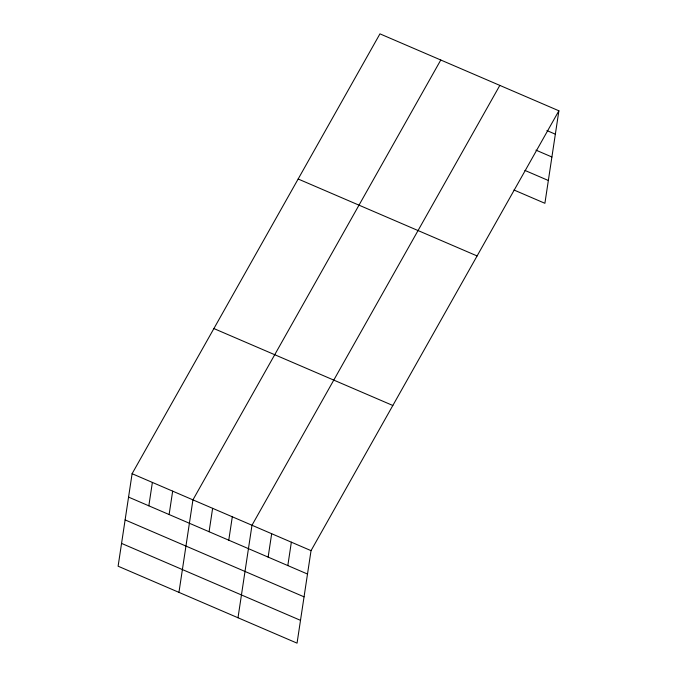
<?xml version="1.0" encoding="UTF-8"?>
<svg xmlns="http://www.w3.org/2000/svg" width="677" height="677" viewBox="0 0 677 677"><rect width="100%" height="100%" fill="white"/><g stroke="black" fill="none" stroke-linecap="round" stroke-linejoin="round"><path stroke-width="1.02" d="M132.1 473.705L118.111 566.209L297.051 643.15L311.039 550.646L558.889 110.791L379.949 33.85L132.1 473.705L311.039 550.646M148.838 505.821L152.376 482.422M169.123 514.545L172.66 491.147M178.948 592.375L192.937 499.863L440.786 60.008M209.083 531.724L212.62 508.325M228.767 540.187L232.304 516.788M237.999 617.762L251.988 525.25L499.838 85.395M268.134 557.112L271.672 533.713M287.818 565.574L291.355 542.175M558.889 110.791L544.9 203.295L513.97 190M546.914 130.559L555.352 134.19M535.972 150.142L551.907 156.996M524.92 170.418L548.353 180.488M298.159 178.999L477.099 255.94M213.89 328.557L392.829 405.489M128.562 497.104L307.502 574.037M125.11 519.911L304.058 596.843M121.555 543.403L300.503 620.344"/></g></svg>
